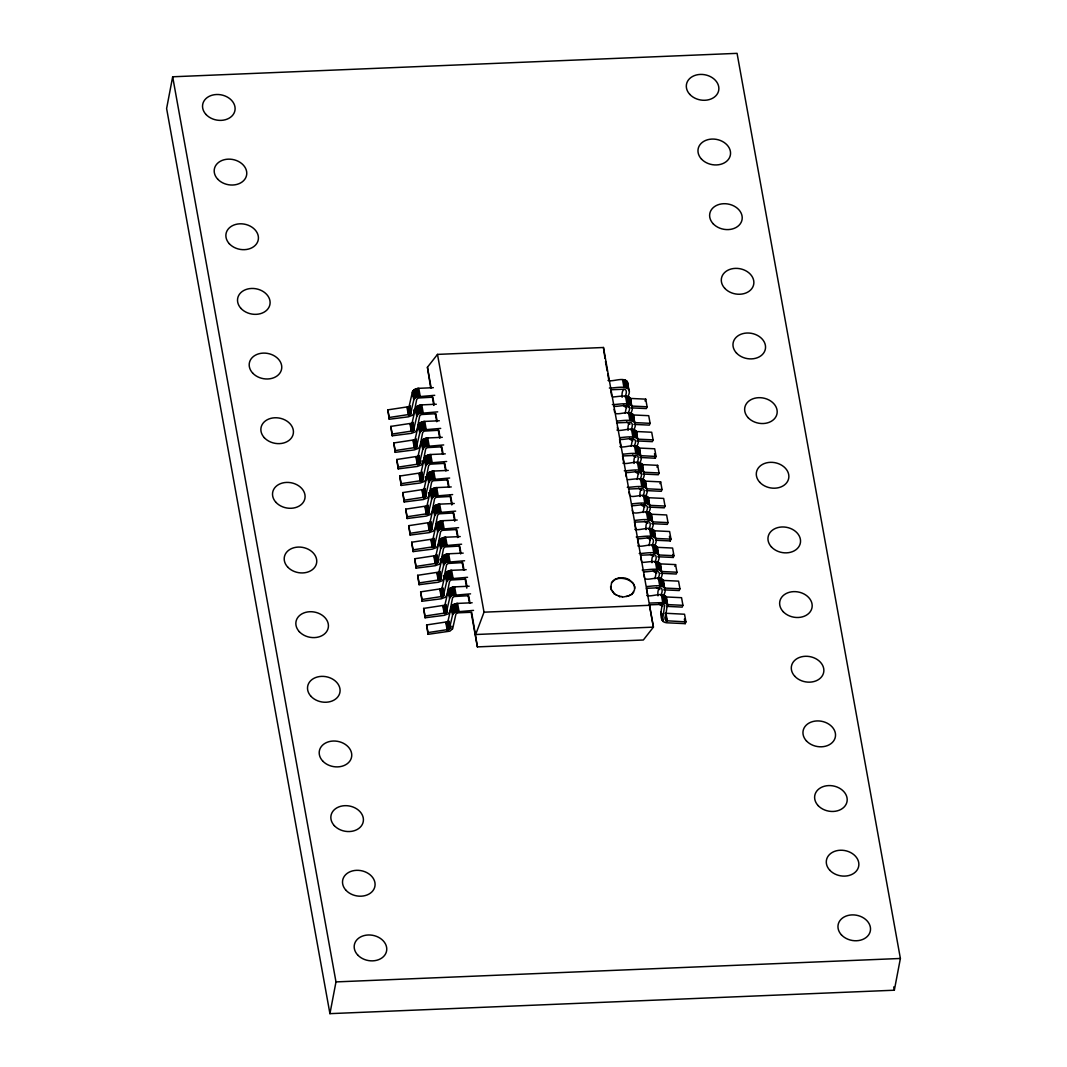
<?xml version="1.0" encoding="UTF-8"?>
<svg xmlns="http://www.w3.org/2000/svg" width="1067" height="1067" viewBox="0 0 1067 1067"><rect width="100%" height="100%" fill="white"/><g stroke="black" fill="none" stroke-linecap="round" stroke-linejoin="round"><path stroke-width="1.5" d="M627.609 383.146C625.462 375.624 612.778 382.399 608.003 380.426M627.836 396.764C634.958 382.866 615.419 388.335 609.377 388.055M627.97 413.436C634.478 401.192 619.353 407.114 613.578 406.327M630.824 413.316C637.946 399.418 618.407 404.886 612.365 404.606M633.571 416.237C631.797 409.114 619.94 415.13 615.592 413.449M633.811 429.854C640.68 416.824 623.155 420.811 616.966 421.078M636.559 432.789C634.425 425.253 621.741 432.042 616.953 430.054M636.799 446.406C643.668 433.375 626.129 437.35 619.954 437.63M639.546 449.327C637.412 441.805 624.715 448.58 619.94 446.606M639.787 462.945C646.655 449.914 629.117 453.902 622.941 454.169M639.907 479.617C646.415 467.373 631.291 473.295 625.515 472.508M642.534 465.879C640.387 458.343 627.703 465.132 622.928 463.145M642.761 479.496C649.883 465.585 630.357 471.067 624.302 470.787M645.748 496.035C652.871 482.137 633.331 487.606 627.289 487.326M648.496 498.969C646.722 491.834 634.865 497.849 630.517 496.168M648.736 512.587C655.618 499.556 638.079 503.531 631.891 503.811M651.484 515.508C649.71 508.385 637.853 514.401 633.505 512.707M651.724 529.125C658.592 516.095 641.067 520.082 634.878 520.349M654.471 532.06C652.337 524.524 639.64 531.313 634.865 529.325M654.711 545.677C661.82 531.766 642.294 537.248 636.239 536.968M657.459 548.598C655.325 541.076 642.627 547.851 637.853 545.864M657.685 562.216C664.808 548.318 645.282 553.786 639.226 553.506M660.673 578.767C667.795 564.856 648.256 570.338 642.214 570.045M663.421 581.688C661.647 574.566 649.79 580.568 645.442 578.888M663.661 595.306C670.543 582.275 653.004 586.263 646.815 586.53M666.408 598.227C664.274 590.705 651.59 597.48 646.802 595.506M665.128 613.232L684.534 614.232L685.921 621.874L666.141 620.741L665.221 619.327L667.368 604.109L663.741 602.548L649.803 603.068M622.141 397.284C620.834 385.64 629.57 387.948 624.982 396.884M628.116 430.374C626.809 418.731 635.545 421.038 630.957 429.974M634.078 463.465C632.784 451.821 641.507 454.129 636.919 463.065M640.053 496.555C638.746 484.911 647.482 487.219 642.894 496.155M646.028 529.645C644.721 518.002 653.457 520.309 648.869 529.245M651.99 562.736C650.697 551.092 659.419 553.4 654.831 562.336M657.966 595.826C656.658 584.183 665.395 586.49 660.806 595.426M685.921 621.874L685.187 623.648L666.608 622.781C657.792 622.034 661.633 608.07 662.7 602.842M610.604 586.517L610.724 588.17L611.551 582.849L615.272 579.168L618.953 577.874L625.169 578.047L629.05 579.554L633.318 583.462L634.625 586.69L634.492 589.984L631.597 594.679L633.798 592.025M172.667 76.784L166.612 108.527L329.93 1013.65L894.333 990.216L900.388 958.473L737.07 53.35L172.667 76.784L335.985 981.907L329.93 1013.65M434.162 404.58L432.829 397.164L418.344 398.004L416.717 399.298L414.049 413.062L412.529 415.236L408.461 416.81L389.255 419.251L387.814 409.861L409.048 406.634L412.382 392.082L414.156 389.735L417.771 388.375L433.349 387.681M389.255 419.251L389.188 417.49L410.435 414.263L413.969 399.098L416.317 396.897L434.722 395.31M437.15 421.132L435.816 413.703L421.332 414.543L419.704 415.837L417.037 429.614L415.516 431.775L411.435 433.349L392.243 435.789L390.802 426.4L412.035 423.172L415.37 408.634L417.144 406.287L420.758 404.927L436.336 404.22M392.243 435.789L392.176 434.042L413.422 430.815L416.944 415.65L419.304 413.449L437.71 411.862M440.137 437.67L438.804 430.254L424.306 431.095L422.692 432.388L420.025 446.153L418.504 448.327L414.423 449.887L395.217 452.341L393.776 442.952L415.023 439.724L418.357 425.173L420.131 422.825L423.746 421.465L439.324 420.758M395.217 452.341L395.163 450.581L416.397 447.353L419.931 432.188L422.292 429.988L440.698 428.4M443.125 454.222L441.791 446.793L427.293 447.633L425.68 448.927L422.999 462.705L421.478 464.865L417.41 466.439L398.204 468.88L396.764 459.49L418.011 456.263L421.332 441.725L423.119 439.377L426.733 438.003L442.298 437.31M398.204 468.88L398.151 467.133L419.384 463.905L422.919 448.74L425.28 446.54L443.685 444.939M446.113 470.76L444.766 463.345L430.281 464.185L428.654 465.479L425.986 479.243L424.466 481.417L420.398 482.978L401.192 485.432L399.752 476.042L420.998 472.814L424.319 458.263L426.093 455.916L429.721 454.555L445.286 453.848M401.192 485.432L401.125 483.671L422.372 480.443L425.906 465.279L428.267 463.078L446.66 461.491M449.1 487.312L447.753 479.883L433.269 480.724L431.642 482.017L428.974 495.782L427.454 497.956L423.386 499.529L404.18 501.97L402.739 492.581L423.986 489.353L427.307 474.815L429.081 472.468L432.695 471.094L448.273 470.4M404.18 501.97L404.113 500.223L425.36 496.995L428.894 481.831L431.255 479.63L449.647 478.029M452.075 503.851L450.741 496.435L436.256 497.262L434.629 498.556L431.962 512.333L430.441 514.494L426.373 516.068L407.167 518.522L405.727 509.132L426.96 505.905L430.294 491.353L432.068 489.006L435.683 487.646L451.261 486.939M407.167 518.522L407.101 516.761L428.347 513.534L431.882 498.369L434.229 496.168L452.635 494.581M455.062 520.403L453.728 512.974L439.231 513.814L437.617 515.108L434.949 528.872L433.429 531.046L429.347 532.62L410.141 535.06L408.714 525.671L429.948 522.443L433.282 507.905L435.056 505.545L438.67 504.184L454.249 503.491M410.141 535.06L410.088 533.313L431.321 530.086L434.856 514.908L437.217 512.72L455.622 511.12M458.05 536.941L456.716 529.525L442.218 530.352L440.604 531.646L437.937 545.424L436.403 547.584L432.335 549.158L413.129 551.599L411.689 542.223L432.935 538.995L436.27 524.444L438.044 522.096L441.658 520.736L457.223 520.029M413.129 551.599L413.076 549.852L434.309 546.624L437.843 531.459L440.204 529.259L458.61 527.672M461.037 553.493L459.69 546.064L445.206 546.904L443.592 548.198L440.911 561.962L439.391 564.136L435.323 565.71L416.117 568.151L414.676 558.761L435.923 555.534L439.244 540.996L441.018 538.635L444.646 537.275L460.21 536.581M416.117 568.151L416.063 566.404L437.297 563.176L440.831 547.998L443.192 545.811L461.598 544.21M464.025 570.031L462.678 562.602L448.193 563.443L446.566 564.736L443.899 578.514L442.378 580.675L438.31 582.249L419.104 584.689L417.664 575.313L438.91 572.072L442.231 557.534L444.005 555.187L447.62 553.826L463.198 553.119M419.104 584.689L419.038 582.942L440.284 579.714L443.819 564.55L446.179 562.349L464.572 560.762M466.999 586.583L465.665 579.154L451.181 579.995L449.554 581.288L446.886 595.053L445.366 597.227L441.298 598.8L422.092 601.241L420.651 591.852L441.885 588.624L445.219 574.086L446.993 571.725L450.607 570.365L466.186 569.671M422.092 601.241L422.025 599.494L443.272 596.253L446.806 581.088L449.154 578.901L467.559 577.3M469.987 603.122L468.653 595.693L454.169 596.533L452.541 597.827L449.874 611.604L448.353 613.765L444.272 615.339L425.079 617.78L423.639 608.403L444.872 605.162L448.207 590.625L449.981 588.277L453.595 586.917L469.173 586.21M425.079 617.78L425.013 616.032L446.259 612.805L449.781 597.64L452.141 595.439L470.547 593.852M430.628 387.534L427.427 367.248L437.497 354.391L603.455 347.495L653.417 627.129L643.348 640L477.389 646.895L471.641 612.245L458.116 612.831L455.982 613.778L452.675 628.716L449.887 631.157L428.054 634.332L426.613 624.942L447.86 621.714L451.194 607.176L452.968 604.816L456.583 603.455L472.161 602.762M428.054 634.332L428 632.584L449.234 629.343L452.768 614.179L455.129 611.991L473.535 610.391M625.169 413.276L626.876 404.3M630.023 402.686C633.865 392.469 616.433 397.271 612.605 396.897M631.13 446.366L632.851 437.39M633.945 446.526C640.44 434.282 625.315 440.204 619.554 439.417L620.887 446.833M611.551 582.849C615.952 574.419 634.998 578.647 634.745 588.357M611.204 589.824L610.817 587.677M612.125 590.918L614.619 594.199L611.298 589.331M637.106 479.456L638.813 470.48M616.299 595.306L614.712 593.705M618.26 595.706L620.167 596.826L616.393 594.812M622.248 597.173L628.41 595.986L631.691 594.186M644.948 485.405C648.789 475.188 631.357 479.99 627.529 479.63M626.489 596.506L630.157 595.199M643.081 512.547L644.788 503.571M645.882 512.707C652.377 500.45 637.266 506.385 631.491 505.598M649.043 545.637L650.763 536.661M651.844 545.784C658.352 533.54 643.228 539.475 637.466 538.688L638.8 546.104M655.018 578.714L656.725 569.751M657.819 578.874C664.328 566.63 649.203 572.566 643.428 571.765M659.873 568.137C663.714 557.908 646.282 562.722 642.454 562.349M437.497 354.391L484.018 612.178L475.655 634.518L653.417 627.129L649.403 604.856L662.9 604.322L664.714 605.109L662.434 620.554M645.002 400.939L645.735 399.151L628.703 398.351M645.735 399.151L647.109 406.78L646.375 408.568L630.89 407.847M631.691 414.89L648.723 415.69L650.096 423.332L649.363 425.119L633.878 424.386M634.678 431.441L651.697 432.242L653.084 439.871L652.35 441.658L636.866 440.924M639.853 457.476L655.325 458.21L656.058 456.423L654.685 448.78L639.213 448.06M656.939 467.119L657.672 465.332L640.64 464.532M657.672 465.332L659.046 472.961L658.312 474.748L642.841 474.015M659.926 483.658L660.66 481.871L645.175 481.15M660.66 481.871L662.033 489.513L661.3 491.3L645.828 490.567M646.615 497.622L663.647 498.422L665.021 506.051L664.288 507.839L648.803 507.105M649.603 514.161L666.622 514.961L668.009 522.603L667.275 524.377L651.79 523.657M656.325 540.275L670.249 540.929L670.996 539.142L669.609 531.513L652.591 530.712M657.765 556.747L673.237 557.467L673.971 555.694L672.597 548.051L657.125 547.318M674.851 566.377L675.584 564.603L658.552 563.789M675.584 564.603L676.958 572.232L676.225 574.019L660.753 573.286M661.54 580.341L678.572 581.142L679.946 588.784L679.212 590.558L663.727 589.838M664.528 596.88L681.56 597.693L682.933 605.322L682.2 607.11L666.715 606.376M610.591 389.775L623.608 389.242M616.566 422.865L629.583 422.332M635.545 455.422L622.528 455.956L623.875 463.385M628.503 489.046L641.52 488.513M647.496 521.603L634.478 522.136L635.812 529.565M640.44 555.227L653.457 554.68M659.433 587.77L646.415 588.317L647.749 595.746M484.018 612.178L649.976 605.282M335.985 981.907L900.388 958.473M631.637 406.06L647.109 406.78M634.612 422.599L650.096 423.332M637.599 439.151L653.084 439.871M639.04 455.622L656.058 456.423M643.574 472.241L659.046 472.961M646.562 488.779L662.033 489.513M649.536 505.331L665.021 506.051M652.524 521.87L668.009 522.603M655.511 538.422L670.996 539.142M658.499 554.96L673.971 555.694M661.487 571.499L676.958 572.232M664.474 588.05L679.946 588.784M667.449 604.589L682.933 605.322M620.26 596.32L622.354 596.666M626.943 407.607L624.275 406.434L623.515 404.927M629.93 424.159L626.609 422.012M632.904 440.698L630.237 439.524L629.49 438.017M635.892 457.25L632.584 455.102M638.88 473.788L636.212 472.614L635.465 471.107M641.867 490.327L638.559 488.193M644.855 506.878L642.187 505.705L641.427 504.198M647.829 523.417L644.521 521.283M653.804 556.507L650.497 554.373M656.792 573.059L654.124 571.885L653.377 570.378M659.779 589.598L656.472 587.464M662.767 606.149L660.086 604.976L659.339 603.469M651.59 538.141L650.337 537.154M650.016 539.795L647.402 537.288M633.305 438.737L632.424 437.883M663.167 604.189L662.274 603.335M644.935 504.758L644.361 504.064M662.207 614.285L660.953 612.378M893.733 986.935L894.333 990.216M654.498 453.622L655.325 458.21M669.422 536.341L670.249 540.929M672.69 554.413L673.237 557.467M684.36 619.073L685.187 623.648M627.489 381.946L628.983 390.789M630.477 398.484L631.971 407.327M633.465 415.036L634.958 423.879M636.452 431.575L637.933 440.418M639.426 448.127L640.92 456.969M642.414 464.665L643.908 473.508M645.402 481.217L646.895 490.06M648.389 497.755L649.883 506.598M651.377 514.307L652.857 523.15M654.364 530.846L655.845 539.689M657.339 547.398L658.832 556.24M660.326 563.936L661.82 572.779M663.314 580.475L664.808 589.317M666.301 597.027L667.795 605.869M627.183 381.399L628.556 389.028M630.17 397.938L631.544 405.58M633.144 414.489L634.532 422.119M636.132 431.028L637.506 438.67M639.12 447.58L640.493 455.209M642.107 464.118L643.481 471.761M645.095 480.67L646.469 488.299M648.069 497.209L649.456 504.851M651.057 513.76L652.444 521.39M654.044 530.299L655.418 537.941M657.032 546.851L658.406 554.48M660.02 563.389L661.393 571.032M663.007 579.928L664.381 587.57M665.981 596.48L667.368 604.109M626.702 380.906L628.076 388.548M629.69 397.457L631.064 405.087M632.678 413.996L634.051 421.638M635.665 430.548L637.039 438.177M638.64 447.086L640.027 454.729M641.627 463.638L643.014 471.267M644.615 480.177L645.988 487.819M647.602 496.729L648.976 504.358M650.59 513.267L651.964 520.909M653.578 529.819L654.951 537.448M656.552 546.357L657.939 554M659.539 562.909L660.913 570.538M662.527 579.448L663.901 587.09M665.515 596L666.888 603.629M626.089 380.506L627.463 388.135M629.063 397.044L630.45 404.686M632.051 413.596L633.438 421.225M635.038 430.134L636.412 437.777M638.026 446.673L639.4 454.315M641.014 463.225L642.387 470.854M644.001 479.763L645.375 487.406M646.975 496.315L648.363 503.944M649.963 512.854L651.337 520.496M652.951 529.405L654.324 537.034M655.938 545.944L657.312 553.586M658.926 562.496L660.3 570.125M661.9 579.034L663.287 586.677M664.888 595.586L666.275 603.215M625.342 380.172L626.716 387.814M628.316 396.724L629.703 404.353M631.304 413.262L632.691 420.905M634.291 429.814L635.665 437.443M637.279 446.353L638.653 453.995M640.267 462.905L641.64 470.534M643.241 479.443L644.628 487.085M646.229 495.995L647.616 503.624M649.216 512.533L650.59 520.176M652.204 529.085L653.578 536.714M655.191 545.624L656.565 553.266M658.179 562.176L659.553 569.805M661.153 578.714L662.54 586.357M664.141 595.253L665.528 602.895M624.488 379.945L625.862 387.588M627.463 396.497L628.85 404.126M630.45 413.036L631.837 420.678M633.438 429.588L634.812 437.217M636.425 446.126L637.799 453.768M639.413 462.678L640.787 470.307M642.401 479.216L643.774 486.859M645.375 495.768L646.762 503.397M648.363 512.307L649.75 519.949M651.35 528.859L652.724 536.488M654.338 545.397L655.712 553.039M657.325 561.949L658.699 569.578M660.3 578.487L661.687 586.13M663.287 595.039L664.674 602.668M628.556 404.393L629.103 407.447M640.493 470.574L641.054 473.628M665.968 613.352L667.342 620.994M623.555 379.825L624.929 387.468M626.542 396.377L627.916 404.006M629.517 412.916L630.904 420.558M632.504 429.467L633.891 437.097M635.492 446.006L636.866 453.648M638.479 462.558L639.853 470.187M641.467 479.096L642.841 486.739M644.455 495.648L645.828 503.277M647.429 512.187L648.816 519.829M650.417 528.739L651.804 536.368M653.404 545.277L654.778 552.919M656.392 561.829L657.765 569.458M659.379 578.367L660.753 586.01M662.354 594.919L663.741 602.548M665.528 613.312L666.915 620.954M665.408 614.752L666.515 620.861M622.568 379.812L623.955 387.454M625.555 396.364L626.929 403.993M628.543 412.902L629.917 420.545M631.531 429.454L632.904 437.083M634.505 445.993L635.892 453.635M637.492 462.545L638.88 470.174M640.48 479.083L641.854 486.725M643.468 495.635L644.841 503.264M646.455 512.173L647.829 519.816M649.443 528.725L650.817 536.354M652.417 545.264L653.804 552.906M655.405 561.816L656.792 569.445M658.392 578.354L659.766 585.996M661.38 594.906L662.754 602.535M665.328 616.152L666.141 620.741M665.288 617.513L665.835 620.567M662.527 618.46L663.074 621.514M660.993 611.804L662.687 621.061M605.482 361.46L607.203 371.009M607.777 374.184L608.924 380.559M610.857 391.269L611.671 395.724M614.112 409.288L614.645 412.262M617.366 427.32L617.9 430.294M625.782 473.988L626.329 476.962M629.037 492.02L629.57 494.981M632.291 510.053L632.824 513.014M640.707 556.707L641.52 561.162M643.961 574.74L644.508 577.714M427.427 367.248L431.161 387.935M432.055 395.63L433.829 405.42M435.296 413.569L436.763 421.732M438.244 429.894L439.711 438.044M441.178 446.206L442.658 454.369M444.125 462.518L445.606 470.68M447.073 478.843L448.54 486.992M450.021 495.155L451.781 504.944M453.248 513.094L454.729 521.256M456.196 529.419L457.676 537.568M459.143 545.73L460.611 553.893M462.091 562.042L463.558 570.205M465.025 578.367L466.799 588.157M467.973 594.679L469.44 602.842M471.214 612.631L477.389 646.895M418.771 388.281L420.158 395.91M421.758 404.82L423.146 412.462M424.746 421.372L426.12 429.001M427.734 437.91L429.107 445.553M430.721 454.462L432.095 462.091M433.709 471L435.083 478.643M436.683 487.552L438.07 495.181M439.671 504.091L441.044 511.733M442.658 520.643L444.032 528.272M445.646 537.181L447.02 544.824M448.633 553.733L450.007 561.362M451.608 570.271L452.995 577.914M454.595 586.823L455.982 594.452M457.583 603.362L458.957 611.004M417.771 388.375L419.158 396.017M420.758 404.927L422.132 412.556M423.746 421.465L425.119 429.107M426.733 438.003L428.107 445.646M429.721 454.555L431.095 462.184M432.695 471.094L434.082 478.736M435.683 487.646L437.07 495.275M438.67 504.184L440.044 511.827M441.658 520.736L443.032 528.365M444.646 537.275L446.019 544.917M447.62 553.826L449.007 561.455M450.607 570.365L451.995 578.007M453.595 586.917L454.969 594.546M456.583 603.455L457.956 611.098M416.784 388.575L418.157 396.217M419.771 405.127L421.145 412.756M422.745 421.665L424.132 429.307M425.733 438.217L427.12 445.846M428.721 454.755L430.094 462.398M431.708 471.294L433.082 478.936M434.696 487.846L436.07 495.475M437.683 504.384L439.057 512.027M440.658 520.936L442.045 528.565M443.645 537.475L445.032 545.117M446.633 554.026L448.007 561.655M449.62 570.565L450.994 578.207M452.608 587.117L453.982 594.746M455.582 603.655L456.969 611.298M415.823 388.881L417.21 396.511M418.811 405.42L420.198 413.062M421.798 421.972L423.172 429.601M424.786 438.51L426.16 446.153M427.774 455.062L429.147 462.691M430.761 471.601L432.135 479.243M433.736 488.139L435.123 495.782M436.723 504.691L438.097 512.32M439.711 521.23L441.084 528.872M442.698 537.781L444.072 545.41M445.686 554.32L447.06 561.962M448.66 570.872L450.047 578.501M451.648 587.41L453.035 595.053M454.635 603.962L456.009 611.591M414.943 389.268L416.317 396.897M417.931 405.807L419.304 413.449M420.918 422.359L422.292 429.988M423.906 438.897L425.28 446.54M426.88 455.449L428.267 463.078M429.868 471.987L431.255 479.63M432.855 488.539L434.229 496.168M435.843 505.078L437.217 512.72M438.83 521.63L440.204 529.259M441.818 538.168L443.192 545.811M444.792 554.72L446.179 562.349M447.78 571.258L449.154 578.901M450.767 587.81L452.141 595.439M453.755 604.349L455.129 611.991M414.156 389.735L415.53 397.377M417.144 406.287L418.517 413.916M420.131 422.825L421.505 430.468M423.119 439.377L424.493 447.006M426.093 455.916L427.48 463.558M429.081 472.468L430.454 480.097M432.068 489.006L433.442 496.648M435.056 505.545L436.43 513.187M438.044 522.096L439.417 529.725M441.018 538.635L442.405 546.277M444.005 555.187L445.392 562.816M446.993 571.725L448.367 579.368M449.981 588.277L451.354 595.906M452.968 604.816L454.342 612.458M413.489 390.269L414.863 397.911M416.477 406.82L417.851 414.449M419.464 423.359L420.838 431.001M422.439 439.911L423.826 447.54M425.426 456.449L426.8 464.092M428.414 473.001L429.788 480.63M431.401 489.54L432.775 497.182M434.389 506.078L435.763 513.72M437.363 522.63L438.75 530.259M440.351 539.168L441.738 546.811M443.338 555.72L444.712 563.349M446.326 572.259L447.7 579.901M449.314 588.811L450.687 596.44M452.301 605.349L453.675 612.991M412.956 390.855L414.343 398.484M415.943 407.394L417.317 415.036M418.931 423.946L420.305 431.575M421.918 440.484L423.292 448.127M424.906 457.036L426.28 464.665M427.88 473.575L429.267 481.217M430.868 490.126L432.255 497.755M433.856 506.665L435.229 514.307M436.843 523.217L438.217 530.846M439.831 539.755L441.204 547.398M442.805 556.294L444.192 563.936M445.793 572.846L447.18 580.475M448.78 589.384L450.154 597.027M451.768 605.936L453.142 613.565M412.582 391.469L413.969 399.098M415.57 408.007L416.944 415.65M418.557 424.559L419.931 432.188M421.545 441.098L422.919 448.74M424.533 457.65L425.906 465.279M427.507 474.188L428.894 481.831M430.494 490.727L431.882 498.369M433.482 507.278L434.856 514.908M436.47 523.817L437.843 531.459M439.457 540.369L440.831 547.998M442.445 556.907L443.819 564.55M445.419 573.459L446.806 581.088M448.407 589.998L449.781 597.64M451.394 606.549L452.768 614.179M412.382 392.082L413.756 399.725M415.37 408.634L416.744 416.263M418.357 425.173L419.731 432.815M421.332 441.725L422.719 449.354M424.319 458.263L425.706 465.906M427.307 474.815L428.681 482.444M430.294 491.353L431.668 498.996M433.282 507.905L434.656 515.534M436.27 524.444L437.643 532.086M439.244 540.996L440.631 548.625M442.231 557.534L443.605 565.177M445.219 574.086L446.593 581.715M448.207 590.625L449.58 598.267M451.194 607.176L452.568 614.805M413.503 410.008L414.049 413.062M428.427 492.727L428.974 495.782M440.364 558.908L440.911 561.962M443.352 575.46L443.899 578.514M425.253 476.762L425.813 479.817M440.191 559.481L440.738 562.536M421.958 460.771L422.505 463.825M451.808 626.222L452.355 629.277M409.808 405.553L411.195 413.182M412.796 422.092L414.183 429.721M415.783 438.63L417.157 446.273M418.771 455.182L420.145 462.811M421.758 471.721L423.132 479.363M424.746 488.273L426.12 495.902M427.72 504.811L429.107 512.453M430.708 521.363L432.095 528.992M433.695 537.901L435.069 545.544M436.683 554.453L438.057 562.082M439.671 570.992L441.044 578.634M442.645 587.544L444.032 595.173M445.633 604.082L447.02 611.724M448.62 620.634L449.994 628.263M409.728 405.833L411.102 413.462M412.716 422.372L414.089 430.014M415.69 438.924L417.077 446.553M418.677 455.462L420.065 463.105M421.665 472.014L423.039 479.643M424.653 488.553L426.026 496.195M427.64 505.104L429.014 512.734M430.615 521.643L432.002 529.285M433.602 538.195L434.989 545.824M436.59 554.733L437.963 562.376M439.577 571.285L440.951 578.914M442.565 587.824L443.939 595.466M445.553 604.362L446.926 612.005M448.527 620.914L449.914 628.543M409.568 406.114L410.942 413.743M412.556 422.652L413.929 430.294M415.53 439.204L416.917 446.833M418.517 455.742L419.905 463.385M421.505 472.294L422.879 479.923M424.493 488.833L425.866 496.475M427.48 505.385L428.854 513.014M430.468 521.923L431.842 529.565M433.442 538.475L434.829 546.104M436.43 555.013L437.803 562.656M439.417 571.565L440.791 579.194M442.405 588.104L443.779 595.733M445.392 604.642L446.766 612.285M448.367 621.194L449.754 628.823M409.341 406.38L410.715 414.009M412.329 422.919L413.703 430.561M415.303 439.471L416.69 447.1M418.291 456.009L419.678 463.652M421.278 472.561L422.652 480.19M424.266 489.099L425.64 496.742M427.253 505.651L428.627 513.28M430.241 522.19L431.615 529.832M433.215 538.742L434.602 546.371M436.203 555.28L437.59 562.923M439.191 571.832L440.564 579.461M442.178 588.37L443.552 596.013M445.166 604.922L446.54 612.551M448.14 621.461L449.527 629.103M409.048 406.634L410.435 414.263M412.035 423.172L413.422 430.815M415.023 439.724L416.397 447.353M418.011 456.263L419.384 463.905M420.998 472.814L422.372 480.443M423.986 489.353L425.36 496.995M426.96 505.905L428.347 513.534M429.948 522.443L431.321 530.086M432.935 538.995L434.309 546.624M435.923 555.534L437.297 563.176M438.91 572.072L440.284 579.714M441.885 588.624L443.272 596.253M444.872 605.162L446.259 612.805M447.86 621.714L449.234 629.343M408.714 406.86L410.088 414.489M411.702 423.399L413.076 431.041M414.69 439.951L416.063 447.58M417.677 456.489L419.051 464.132M420.651 473.041L422.039 480.67M423.639 489.58L425.013 497.222M426.627 506.131L428 513.76M429.614 522.67L430.988 530.312M432.602 539.208L433.976 546.851M435.576 555.76L436.963 563.389M438.564 572.299L439.951 579.941M441.551 588.851L442.925 596.48M444.539 605.389L445.913 613.032M447.526 621.941L448.9 629.57M408.328 407.047L409.715 414.69M411.315 423.599L412.689 431.228M414.303 440.137L415.677 447.78M417.29 456.689L418.664 464.318M420.278 473.228L421.652 480.87M423.252 489.78L424.639 497.409M426.24 506.318L427.627 513.961M429.227 522.87L430.601 530.499M432.215 539.409L433.589 547.051M435.203 555.96L436.576 563.589M438.19 572.499L439.564 580.141M441.164 589.051L442.552 596.68M444.152 605.589L445.526 613.232M447.14 622.141L448.513 629.77M407.914 407.221L409.288 414.85M410.902 423.759L412.275 431.401M413.889 440.298L415.263 447.94M416.864 456.849L418.251 464.478M419.851 473.388L421.238 481.03M422.839 489.94L424.213 497.569M425.826 506.478L427.2 514.121M428.814 523.03L430.188 530.659M431.802 539.569L433.175 547.211M434.776 556.12L436.163 563.749M437.763 572.659L439.151 580.301M440.751 589.211L442.125 596.84M443.739 605.749L445.112 613.392M446.726 622.301L448.1 629.93M407.474 407.341L408.848 414.97M410.462 423.879L411.835 431.521M413.449 440.431L414.823 448.06M416.423 456.969L417.811 464.612M419.411 473.521L420.785 481.15M422.399 490.06L423.772 497.702M425.386 506.612L426.76 514.241M428.374 523.15L429.748 530.792M431.348 539.689L432.735 547.331M434.336 556.24L435.723 563.869M437.323 572.779L438.697 580.421M440.311 589.331L441.685 596.96M443.298 605.869L444.672 613.512M446.286 622.421L447.66 630.05M407.02 407.421L408.394 415.05M410.008 423.959L411.382 431.602M412.982 440.511L414.369 448.14M415.97 457.049L417.357 464.692M418.958 473.601L420.331 481.23M421.945 490.14L423.319 497.782M424.933 506.692L426.307 514.321M427.92 523.23L429.294 530.873M430.895 539.769L432.282 547.411M433.882 556.32L435.256 563.95M436.87 572.859L438.244 580.501M439.857 589.411L441.231 597.04M442.845 605.949L444.219 613.592M445.819 622.501L447.206 630.13M387.814 409.861L389.188 417.49M390.802 426.4L392.176 434.042M393.776 442.952L395.163 450.581M396.764 459.49L398.151 467.133M399.752 476.042L401.125 483.671M402.739 492.581L404.113 500.223M405.727 509.132L407.101 516.761M408.714 525.671L410.088 533.313M411.689 542.223L413.076 549.852M414.676 558.761L416.063 566.404M417.664 575.313L419.038 582.942M420.651 591.852L422.025 599.494M423.639 608.403L425.013 616.032M426.613 624.942L428 632.584M603.455 347.495L604.976 358.325M841.436 934.865A16.405 12.804 10.8 0 0 869.365 933.705A16.405 12.804 10.8 0 0 851.906 914.899A16.405 12.804 10.8 0 0 841.436 934.865M829.779 870.219A16.405 12.804 10.8 0 0 857.708 869.058A16.405 12.804 10.8 0 0 840.236 850.239A16.405 12.804 10.8 0 0 829.779 870.219M818.109 805.572A16.405 12.804 10.8 0 0 846.038 804.411A16.405 12.804 10.8 0 0 828.579 785.592A16.405 12.804 10.8 0 0 818.109 805.572M806.439 740.911A16.405 12.804 10.8 0 0 834.367 739.751A16.405 12.804 10.8 0 0 816.909 720.932A16.405 12.804 10.8 0 0 806.439 740.911M794.782 676.265A16.405 12.804 10.8 0 0 822.71 675.104A16.405 12.804 10.8 0 0 805.238 656.285A16.405 12.804 10.8 0 0 794.782 676.265M783.111 611.604A16.405 12.804 10.8 0 0 811.04 610.444A16.405 12.804 10.8 0 0 793.581 591.638A16.405 12.804 10.8 0 0 783.111 611.604M771.441 546.958A16.405 12.804 10.8 0 0 799.383 545.797A16.405 12.804 10.8 0 0 781.911 526.978A16.405 12.804 10.8 0 0 771.441 546.958M759.784 482.311A16.405 12.804 10.8 0 0 787.713 481.15A16.405 12.804 10.8 0 0 770.254 462.331A16.405 12.804 10.8 0 0 759.784 482.311M748.114 417.65A16.405 12.804 10.8 0 0 776.042 416.49A16.405 12.804 10.8 0 0 758.584 397.684A16.405 12.804 10.8 0 0 748.114 417.65M736.457 353.004A16.405 12.804 10.8 0 0 764.385 351.843A16.405 12.804 10.8 0 0 746.913 333.024A16.405 12.804 10.8 0 0 736.457 353.004M724.786 288.357A16.405 12.804 10.8 0 0 752.715 287.196A16.405 12.804 10.8 0 0 735.256 268.377A16.405 12.804 10.8 0 0 724.786 288.357M713.116 223.697A16.405 12.804 10.8 0 0 741.058 222.536A16.405 12.804 10.8 0 0 723.586 203.717A16.405 12.804 10.8 0 0 713.116 223.697M701.459 159.05A16.405 12.804 10.8 0 0 729.388 157.889A16.405 12.804 10.8 0 0 711.916 139.07A16.405 12.804 10.8 0 0 701.459 159.05M689.789 94.389A16.405 12.804 10.8 0 0 717.718 93.229A16.405 12.804 10.8 0 0 700.259 74.423A16.405 12.804 10.8 0 0 689.789 94.389M206.024 114.489A16.405 12.804 10.8 0 0 233.953 113.329A16.405 12.804 10.8 0 0 216.481 94.51A16.405 12.804 10.8 0 0 206.024 114.489M217.681 179.136A16.405 12.804 10.8 0 0 245.61 177.976A16.405 12.804 10.8 0 0 228.151 159.156A16.405 12.804 10.8 0 0 217.681 179.136M229.352 243.783A16.405 12.804 10.8 0 0 257.28 242.622A16.405 12.804 10.8 0 0 239.808 223.817A16.405 12.804 10.8 0 0 229.352 243.783M241.009 308.443A16.405 12.804 10.8 0 0 268.951 307.283A16.405 12.804 10.8 0 0 251.479 288.463A16.405 12.804 10.8 0 0 241.009 308.443M252.679 373.09A16.405 12.804 10.8 0 0 280.608 371.93A16.405 12.804 10.8 0 0 263.149 353.11A16.405 12.804 10.8 0 0 252.679 373.09M264.349 437.737A16.405 12.804 10.8 0 0 292.278 436.59A16.405 12.804 10.8 0 0 274.806 417.771A16.405 12.804 10.8 0 0 264.349 437.737M276.006 502.397A16.405 12.804 10.8 0 0 303.935 501.237A16.405 12.804 10.8 0 0 286.476 482.417A16.405 12.804 10.8 0 0 276.006 502.397M287.677 567.044A16.405 12.804 10.8 0 0 315.605 565.883A16.405 12.804 10.8 0 0 298.146 547.078A16.405 12.804 10.8 0 0 287.677 567.044M299.334 631.704A16.405 12.804 10.8 0 0 327.276 630.544A16.405 12.804 10.8 0 0 309.803 611.724A16.405 12.804 10.8 0 0 299.334 631.704M311.004 696.351A16.405 12.804 10.8 0 0 338.933 695.191A16.405 12.804 10.8 0 0 321.474 676.371A16.405 12.804 10.8 0 0 311.004 696.351M322.674 760.998A16.405 12.804 10.8 0 0 350.603 759.837A16.405 12.804 10.8 0 0 333.131 741.032A16.405 12.804 10.8 0 0 322.674 760.998M334.331 825.658A16.405 12.804 10.8 0 0 362.26 824.498A16.405 12.804 10.8 0 0 344.801 805.678A16.405 12.804 10.8 0 0 334.331 825.658M346.001 890.305A16.405 12.804 10.8 0 0 373.93 889.144A16.405 12.804 10.8 0 0 356.471 870.325A16.405 12.804 10.8 0 0 346.001 890.305M357.672 954.965A16.405 12.804 10.8 0 0 385.6 953.805A16.405 12.804 10.8 0 0 368.128 934.985A16.405 12.804 10.8 0 0 357.672 954.965"/></g></svg>
